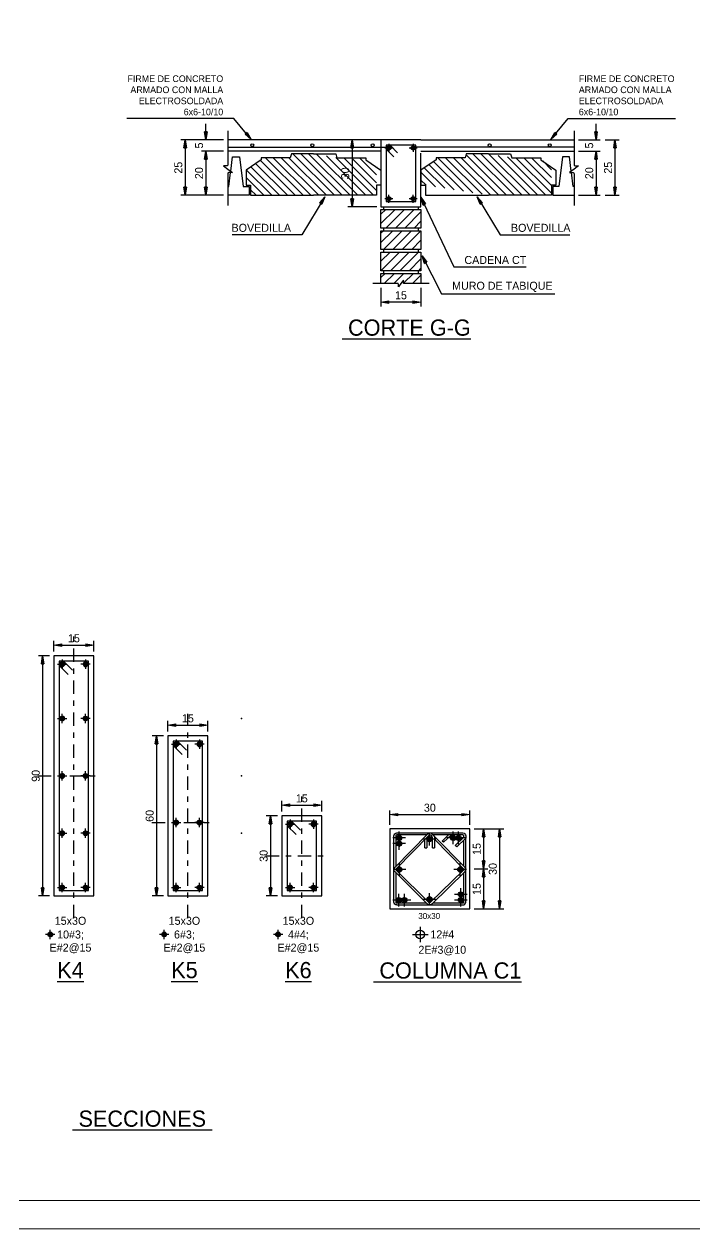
# Model space of a CAD drawing. Header units: millimetres. Extents: x -25 to 297, y -2 to 43.
# Drawn here: x 244.49 to 257.06, y -2.04 to 20.54 of the extents above; entities that cross this region are included whole.
import ezdxf
from ezdxf.enums import TextEntityAlignment as Align

# ---------------------------------------------------------------- set-up
doc = ezdxf.new("R2010")
doc.units = ezdxf.units.MM
doc.linetypes.add('DASHDOT', pattern=[1, 0.5, -0.25, 0, -0.25])
for name, color, linetype in [('6', 7, 'Continuous'), ('ACERO', 5, 'Continuous'), ('C', 11, 'Continuous'), ('EJES', 250, 'DASHDOT'), ('hatch', 250, 'Continuous'), ('TEXT', 5, 'Continuous'), ('TITULO', 242, 'Continuous'), ('TZ', 15, 'Continuous'), ('VIGUETAS', 107, 'Continuous')]:
    doc.layers.add(name, color=color, linetype=linetype)
doc.styles.add('LEROY', font='stylu.ttf')
doc.dimstyles.new('LEROY_CONC', dxfattribs={"dimtxt": 0.15, "dimasz": 0.15, "dimexe": 0.08, "dimexo": 0.08, "dimgap": 0.05, "dimtad": 1, "dimdec": 0, "dimlfac": 20, "dimzin": 0, "dimdsep": 46, "dimtxsty": 'LEROY', "dimblk1": 'FLECHA', "dimblk2": 'FLECHA', "dimsah": 1, "dimcen": 0.2, "dimclrd": 256, "dimclre": 256, "dimclrt": 5, "dimadec": 0, "dimazin": 0, "dimtfac": 0.5, "dimtdec": 0, "dimtix": 1, "dimtofl": 0, "dimtmove": 0, "dimatfit": 3, "dimldrblk": 'FLECHA', "dimfxl": 1, "dimtolj": 1, "dimtzin": 0, "dimarcsym": 0})
pattern_1 = [(135, (500.66779, -53.87947), (0.07336233, 0.07336233), [])]

# ---------------------------------------------------------------- blocks, each defined once
blk = doc.blocks.new('Var_1')
at = {"layer": 'TZ'}
h = blk.add_hatch(dxfattribs=at)
h.set_pattern_fill('ANSI31', color=250, scale=0.01, style=0)
h.set_pattern_definition([(45, (-118.599832, -46.150385), (-0.02245064, 0.02245064), [])])
edge = h.paths.add_edge_path()
edge.add_arc((0, 0), 0.125, 0, 360)
at = {"layer": 'TZ', "color": 250}
for p, q in [((-0.25, 0), (0.25, 0)), ((0, 0.25), (0, -0.25))]:
    blk.add_line(p, q, dxfattribs=at)
at = {"layer": 'TZ', "color": 5}
blk.add_circle((0, 0), 0.125, dxfattribs=at)
blk = doc.blocks.new('FLECHA')
at = {"linetype": 'Continuous'}
blk.add_hatch(color=5, dxfattribs=at).paths.add_polyline_path([(0, 0), (-1, 0.16), (-1, -0.16)])
at = {"color": 5, "linetype": 'Continuous'}
blk.add_line((-1, 0.16), (-1, -0.16), dxfattribs=at)
blk.add_lwpolyline([(-1, 0.16), (0, 0), (-1, -0.16)], dxfattribs=at)
blk = doc.blocks.new('*D334')
at = {"layer": 'C', "lineweight": -2, "transparency": 16777216}
for p, q in [((251.177, 15.6), (251.177, 15.252)), ((251.927, 15.6), (251.927, 15.252)), ((251.777, 15.332), (251.327, 15.332))]:
    blk.add_line(p, q, dxfattribs=at)
at = {"layer": 'Defpoints', "color": 0, "transparency": 16777216}
for p in [(251.177, 15.68), (251.927, 15.68), (251.177, 15.332)]:
    blk.add_point(p, dxfattribs=at)
at = {"layer": 'C', "lineweight": -2, "transparency": 16777216, "xscale": 0.15, "yscale": 0.15, "zscale": 0.15, "rotation": 180}
blk.add_blockref('FLECHA', (251.177, 15.332), dxfattribs=at)
at = {"layer": 'C', "lineweight": -2, "transparency": 16777216, "xscale": 0.15, "yscale": 0.15, "zscale": 0.15}
blk.add_blockref('FLECHA', (251.927, 15.332), dxfattribs=at)
at = {"layer": 'C', "color": 5, "transparency": 16777216, "insert": (251.552, 15.46), "char_height": 0.15, "attachment_point": 5, "style": 'LEROY'}
blk.add_mtext('\\A1;15', dxfattribs=at)
blk = doc.blocks.new('*D335')
at = {"layer": 'C', "lineweight": -2, "transparency": 16777216}
for p, q in [((247.816, 18.371), (247.428, 18.371)), ((247.508, 18.221), (247.508, 17.484)), ((247.816, 17.334), (247.428, 17.334))]:
    blk.add_line(p, q, dxfattribs=at)
at = {"layer": 'Defpoints', "color": 0, "transparency": 16777216}
for p in [(247.896, 18.371), (247.508, 17.334), (247.896, 17.334)]:
    blk.add_point(p, dxfattribs=at)
at = {"layer": 'C', "lineweight": -2, "transparency": 16777216, "xscale": 0.15, "yscale": 0.15, "zscale": 0.15}
for p, rotation in [((247.508, 18.371), 90), ((247.508, 17.334), 270)]:
    blk.add_blockref('FLECHA', p, dxfattribs=dict(at, rotation=rotation))
at = {"layer": 'C', "color": 5, "transparency": 16777216, "insert": (247.379, 17.852), "char_height": 0.15, "attachment_point": 5, "rotation": 90, "style": 'LEROY'}
blk.add_mtext('\\A1;25', dxfattribs=at)
blk = doc.blocks.new('*D336')
at = {"layer": 'C', "lineweight": -2, "transparency": 16777216}
for p, q in [((247.896, 18.521), (247.896, 18.671)), ((248.228, 18.371), (247.816, 18.371)), ((248.228, 18.164), (247.816, 18.164)), ((247.896, 18.014), (247.896, 17.864))]:
    blk.add_line(p, q, dxfattribs=at)
at = {"layer": 'Defpoints', "color": 0, "transparency": 16777216}
for p in [(248.308, 18.371), (247.896, 18.164), (248.308, 18.164)]:
    blk.add_point(p, dxfattribs=at)
at = {"layer": 'C', "lineweight": -2, "transparency": 16777216, "xscale": 0.15, "yscale": 0.15, "zscale": 0.15}
for p, rotation in [((247.896, 18.371), 270), ((247.896, 18.164), 90)]:
    blk.add_blockref('FLECHA', p, dxfattribs=dict(at, rotation=rotation))
at = {"layer": 'C', "color": 5, "transparency": 16777216, "insert": (247.768, 18.267), "char_height": 0.15, "attachment_point": 5, "rotation": 90, "style": 'LEROY'}
blk.add_mtext('\\A1;5', dxfattribs=at)
blk = doc.blocks.new('*D337')
at = {"layer": 'C', "lineweight": -2, "transparency": 16777216}
for p, q in [((248.228, 18.164), (247.816, 18.164)), ((247.896, 18.014), (247.896, 17.484)), ((248.228, 17.334), (247.816, 17.334))]:
    blk.add_line(p, q, dxfattribs=at)
at = {"layer": 'Defpoints', "color": 0, "transparency": 16777216}
for p in [(248.308, 18.164), (247.896, 17.334), (248.308, 17.334)]:
    blk.add_point(p, dxfattribs=at)
at = {"layer": 'C', "lineweight": -2, "transparency": 16777216, "xscale": 0.15, "yscale": 0.15, "zscale": 0.15}
for p, rotation in [((247.896, 18.164), 90), ((247.896, 17.334), 270)]:
    blk.add_blockref('FLECHA', p, dxfattribs=dict(at, rotation=rotation))
at = {"layer": 'C', "color": 5, "transparency": 16777216, "insert": (247.768, 17.749), "char_height": 0.15, "attachment_point": 5, "rotation": 90, "style": 'LEROY'}
blk.add_mtext('\\A1;20', dxfattribs=at)
blk = doc.blocks.new('*D338')
at = {"layer": 'C', "lineweight": -2, "transparency": 16777216}
for p, q in [((255.381, 18.371), (255.643, 18.371)), ((255.563, 18.221), (255.563, 17.484)), ((255.381, 17.334), (255.643, 17.334))]:
    blk.add_line(p, q, dxfattribs=at)
at = {"layer": 'Defpoints', "color": 0, "transparency": 16777216}
for p in [(255.301, 18.371), (255.301, 17.334), (255.563, 17.334)]:
    blk.add_point(p, dxfattribs=at)
at = {"layer": 'C', "lineweight": -2, "transparency": 16777216, "xscale": 0.15, "yscale": 0.15, "zscale": 0.15}
for p, rotation in [((255.563, 18.371), 90), ((255.563, 17.334), 270)]:
    blk.add_blockref('FLECHA', p, dxfattribs=dict(at, rotation=rotation))
at = {"layer": 'C', "color": 5, "transparency": 16777216, "insert": (255.434, 17.852), "char_height": 0.15, "attachment_point": 5, "rotation": 90, "style": 'LEROY'}
blk.add_mtext('\\A1;25', dxfattribs=at)
blk = doc.blocks.new('*D339')
at = {"layer": 'C', "lineweight": -2, "transparency": 16777216}
for p, q in [((255.208, 18.521), (255.208, 18.671)), ((254.876, 18.371), (255.288, 18.371)), ((254.876, 18.164), (255.288, 18.164)), ((255.208, 18.014), (255.208, 17.864))]:
    blk.add_line(p, q, dxfattribs=at)
at = {"layer": 'Defpoints', "color": 0, "transparency": 16777216}
for p in [(254.796, 18.371), (254.796, 18.164), (255.208, 18.164)]:
    blk.add_point(p, dxfattribs=at)
at = {"layer": 'C', "lineweight": -2, "transparency": 16777216, "xscale": 0.15, "yscale": 0.15, "zscale": 0.15}
for p, rotation in [((255.208, 18.371), 270), ((255.208, 18.164), 90)]:
    blk.add_blockref('FLECHA', p, dxfattribs=dict(at, rotation=rotation))
at = {"layer": 'C', "color": 5, "transparency": 16777216, "insert": (255.08, 18.267), "char_height": 0.15, "attachment_point": 5, "rotation": 90, "style": 'LEROY'}
blk.add_mtext('\\A1;5', dxfattribs=at)
blk = doc.blocks.new('*D340')
at = {"layer": 'C', "lineweight": -2, "transparency": 16777216}
for p, q in [((254.876, 18.164), (255.288, 18.164)), ((255.208, 18.014), (255.208, 17.484)), ((254.876, 17.334), (255.288, 17.334))]:
    blk.add_line(p, q, dxfattribs=at)
at = {"layer": 'Defpoints', "color": 0, "transparency": 16777216}
for p in [(254.796, 18.164), (254.796, 17.334), (255.208, 17.334)]:
    blk.add_point(p, dxfattribs=at)
at = {"layer": 'C', "lineweight": -2, "transparency": 16777216, "xscale": 0.15, "yscale": 0.15, "zscale": 0.15}
for p, rotation in [((255.208, 18.164), 90), ((255.208, 17.334), 270)]:
    blk.add_blockref('FLECHA', p, dxfattribs=dict(at, rotation=rotation))
at = {"layer": 'C', "color": 5, "transparency": 16777216, "insert": (255.081, 17.749), "char_height": 0.15, "attachment_point": 5, "rotation": 90, "style": 'LEROY'}
blk.add_mtext('\\A1;20', dxfattribs=at)
blk = doc.blocks.new('*D341')
at = {"layer": 'C', "lineweight": -2, "transparency": 16777216}
for p, q in [((250.967, 18.371), (250.555, 18.371)), ((250.635, 18.221), (250.635, 17.271)), ((251.097, 17.121), (250.555, 17.121))]:
    blk.add_line(p, q, dxfattribs=at)
at = {"layer": 'Defpoints', "color": 0, "transparency": 16777216}
for p in [(251.047, 18.371), (250.635, 17.121), (251.177, 17.121)]:
    blk.add_point(p, dxfattribs=at)
at = {"layer": 'C', "lineweight": -2, "transparency": 16777216, "xscale": 0.15, "yscale": 0.15, "zscale": 0.15}
for p, rotation in [((250.635, 18.371), 90), ((250.635, 17.121), 270)]:
    blk.add_blockref('FLECHA', p, dxfattribs=dict(at, rotation=rotation))
at = {"layer": 'C', "color": 5, "transparency": 16777216, "insert": (250.507, 17.746), "char_height": 0.15, "attachment_point": 5, "rotation": 90, "style": 'LEROY'}
blk.add_mtext('\\A1;30', dxfattribs=at)
blk = doc.blocks.new('*D425')
at = {"layer": 'C', "lineweight": -2, "transparency": 16777216}
for p, q in [((245.047, 8.784), (245.047, 8.983)), ((245.197, 8.903), (245.647, 8.903)), ((245.797, 8.784), (245.797, 8.983))]:
    blk.add_line(p, q, dxfattribs=at)
at = {"layer": 'Defpoints', "color": 0, "transparency": 16777216}
for p in [(245.797, 8.903), (245.047, 8.704), (245.797, 8.704)]:
    blk.add_point(p, dxfattribs=at)
at = {"layer": 'C', "lineweight": -2, "transparency": 16777216, "xscale": 0.15, "yscale": 0.15, "zscale": 0.15, "rotation": 180}
blk.add_blockref('FLECHA', (245.047, 8.903), dxfattribs=at)
at = {"layer": 'C', "lineweight": -2, "transparency": 16777216, "xscale": 0.15, "yscale": 0.15, "zscale": 0.15}
blk.add_blockref('FLECHA', (245.797, 8.903), dxfattribs=at)
at = {"layer": 'C', "color": 5, "transparency": 16777216, "insert": (245.422, 9.031), "char_height": 0.15, "attachment_point": 5, "style": 'LEROY'}
blk.add_mtext('\\A1;15', dxfattribs=at)
blk = doc.blocks.new('*D426')
at = {"layer": 'C', "lineweight": -2, "transparency": 16777216}
for p, q in [((244.967, 8.704), (244.755, 8.704)), ((244.835, 8.554), (244.835, 4.354)), ((244.967, 4.204), (244.755, 4.204))]:
    blk.add_line(p, q, dxfattribs=at)
at = {"layer": 'Defpoints', "color": 0, "transparency": 16777216}
for p in [(245.047, 8.704), (244.835, 4.204), (245.047, 4.204)]:
    blk.add_point(p, dxfattribs=at)
at = {"layer": 'C', "lineweight": -2, "transparency": 16777216, "xscale": 0.15, "yscale": 0.15, "zscale": 0.15}
for p, rotation in [((244.835, 8.704), 90), ((244.835, 4.204), 270)]:
    blk.add_blockref('FLECHA', p, dxfattribs=dict(at, rotation=rotation))
at = {"layer": 'C', "color": 5, "transparency": 16777216, "insert": (244.707, 6.454), "char_height": 0.15, "attachment_point": 5, "rotation": 90, "style": 'LEROY'}
blk.add_mtext('\\A1;90', dxfattribs=at)
blk = doc.blocks.new('*D427')
at = {"layer": 'C', "lineweight": -2, "transparency": 16777216}
for p, q in [((247.182, 7.284), (247.182, 7.483)), ((247.932, 7.284), (247.932, 7.483)), ((247.332, 7.403), (247.782, 7.403))]:
    blk.add_line(p, q, dxfattribs=at)
at = {"layer": 'Defpoints', "color": 0, "transparency": 16777216}
for p in [(247.932, 7.403), (247.182, 7.204), (247.932, 7.204)]:
    blk.add_point(p, dxfattribs=at)
at = {"layer": 'C', "lineweight": -2, "transparency": 16777216, "xscale": 0.15, "yscale": 0.15, "zscale": 0.15, "rotation": 180}
blk.add_blockref('FLECHA', (247.182, 7.403), dxfattribs=at)
at = {"layer": 'C', "lineweight": -2, "transparency": 16777216, "xscale": 0.15, "yscale": 0.15, "zscale": 0.15}
blk.add_blockref('FLECHA', (247.932, 7.403), dxfattribs=at)
at = {"layer": 'C', "color": 5, "transparency": 16777216, "insert": (247.557, 7.531), "char_height": 0.15, "attachment_point": 5, "style": 'LEROY'}
blk.add_mtext('\\A1;15', dxfattribs=at)
blk = doc.blocks.new('*D428')
at = {"layer": 'C', "lineweight": -2, "transparency": 16777216}
for p, q in [((247.102, 7.204), (246.89, 7.204)), ((246.97, 7.054), (246.97, 4.354)), ((247.102, 4.204), (246.89, 4.204))]:
    blk.add_line(p, q, dxfattribs=at)
at = {"layer": 'Defpoints', "color": 0, "transparency": 16777216}
for p in [(247.182, 7.204), (246.97, 4.204), (247.182, 4.204)]:
    blk.add_point(p, dxfattribs=at)
at = {"layer": 'C', "lineweight": -2, "transparency": 16777216, "xscale": 0.15, "yscale": 0.15, "zscale": 0.15}
for p, rotation in [((246.97, 7.204), 90), ((246.97, 4.204), 270)]:
    blk.add_blockref('FLECHA', p, dxfattribs=dict(at, rotation=rotation))
at = {"layer": 'C', "color": 5, "transparency": 16777216, "insert": (246.842, 5.704), "char_height": 0.15, "attachment_point": 5, "rotation": 90, "style": 'LEROY'}
blk.add_mtext('\\A1;60', dxfattribs=at)
blk = doc.blocks.new('*D429')
at = {"layer": 'C', "lineweight": -2, "transparency": 16777216}
for p, q in [((249.318, 5.784), (249.318, 5.983)), ((249.468, 5.903), (249.918, 5.903)), ((250.068, 5.784), (250.068, 5.983))]:
    blk.add_line(p, q, dxfattribs=at)
at = {"layer": 'Defpoints', "color": 0, "transparency": 16777216}
for p in [(250.068, 5.903), (249.318, 5.704), (250.068, 5.704)]:
    blk.add_point(p, dxfattribs=at)
at = {"layer": 'C', "lineweight": -2, "transparency": 16777216, "xscale": 0.15, "yscale": 0.15, "zscale": 0.15, "rotation": 180}
blk.add_blockref('FLECHA', (249.318, 5.903), dxfattribs=at)
at = {"layer": 'C', "lineweight": -2, "transparency": 16777216, "xscale": 0.15, "yscale": 0.15, "zscale": 0.15}
blk.add_blockref('FLECHA', (250.068, 5.903), dxfattribs=at)
at = {"layer": 'C', "color": 5, "transparency": 16777216, "insert": (249.693, 6.031), "char_height": 0.15, "attachment_point": 5, "style": 'LEROY'}
blk.add_mtext('\\A1;15', dxfattribs=at)
blk = doc.blocks.new('*D430')
at = {"layer": 'C', "lineweight": -2, "transparency": 16777216}
for p, q in [((249.238, 5.704), (249.026, 5.704)), ((249.106, 5.554), (249.106, 4.354)), ((249.238, 4.204), (249.026, 4.204))]:
    blk.add_line(p, q, dxfattribs=at)
at = {"layer": 'Defpoints', "color": 0, "transparency": 16777216}
for p in [(249.318, 5.704), (249.106, 4.204), (249.318, 4.204)]:
    blk.add_point(p, dxfattribs=at)
at = {"layer": 'C', "lineweight": -2, "transparency": 16777216, "xscale": 0.15, "yscale": 0.15, "zscale": 0.15}
for p, rotation in [((249.106, 5.704), 90), ((249.106, 4.204), 270)]:
    blk.add_blockref('FLECHA', p, dxfattribs=dict(at, rotation=rotation))
at = {"layer": 'C', "color": 5, "transparency": 16777216, "insert": (248.978, 4.954), "char_height": 0.15, "attachment_point": 5, "rotation": 90, "style": 'LEROY'}
blk.add_mtext('\\A1;30', dxfattribs=at)
blk = doc.blocks.new('*D575')
at = {"layer": 'C', "lineweight": -2, "transparency": 16777216}
for p, q in [((251.343, 5.539), (251.343, 5.807)), ((251.493, 5.727), (252.693, 5.727)), ((252.843, 5.539), (252.843, 5.807))]:
    blk.add_line(p, q, dxfattribs=at)
at = {"layer": 'Defpoints', "color": 0, "transparency": 16777216}
for p in [(252.843, 5.727), (251.343, 5.459), (252.843, 5.459)]:
    blk.add_point(p, dxfattribs=at)
at = {"layer": 'C', "lineweight": -2, "transparency": 16777216, "xscale": 0.15, "yscale": 0.15, "zscale": 0.15, "rotation": 180}
blk.add_blockref('FLECHA', (251.343, 5.727), dxfattribs=at)
at = {"layer": 'C', "lineweight": -2, "transparency": 16777216, "xscale": 0.15, "yscale": 0.15, "zscale": 0.15}
blk.add_blockref('FLECHA', (252.843, 5.727), dxfattribs=at)
at = {"layer": 'C', "color": 5, "transparency": 16777216, "insert": (252.093, 5.856), "char_height": 0.15, "attachment_point": 5, "style": 'LEROY'}
blk.add_mtext('\\A1;30', dxfattribs=at)
blk = doc.blocks.new('var8')
at = {"layer": 'TZ'}
h = blk.add_hatch(dxfattribs=at)
h.set_pattern_fill('ANSI31', color=250, scale=0.12501, style=0)
h.set_pattern_definition([(45, (-174.317762, 227.993321), (-0.0110494311, 0.0110494311), [])])
edge = h.paths.add_edge_path()
edge.add_arc((0, 0), 0.0635, 0, 360)
at = {"layer": 'TZ', "color": 250}
for p, q in [((-0.157, 0), (0.157, 0)), ((0, 0.157), (0, -0.157))]:
    blk.add_line(p, q, dxfattribs=at)
at = {"layer": 'TZ', "color": 5}
blk.add_circle((0, 0), 0.0635, dxfattribs=at)
blk = doc.blocks.new('*D578')
at = {"layer": 'C', "lineweight": -2, "transparency": 16777216}
for p, q in [((252.923, 5.459), (253.181, 5.459)), ((253.101, 5.309), (253.101, 4.859)), ((252.923, 4.709), (253.181, 4.709))]:
    blk.add_line(p, q, dxfattribs=at)
at = {"layer": 'Defpoints', "color": 0, "transparency": 16777216}
for p in [(252.843, 5.459), (252.843, 4.709), (253.101, 4.709)]:
    blk.add_point(p, dxfattribs=at)
at = {"layer": 'C', "lineweight": -2, "transparency": 16777216, "xscale": 0.15, "yscale": 0.15, "zscale": 0.15}
for p, rotation in [((253.101, 5.459), 90), ((253.101, 4.709), 270)]:
    blk.add_blockref('FLECHA', p, dxfattribs=dict(at, rotation=rotation))
at = {"layer": 'C', "color": 5, "transparency": 16777216, "insert": (252.973, 5.084), "char_height": 0.15, "attachment_point": 5, "rotation": 90, "style": 'LEROY'}
blk.add_mtext('\\A1;15', dxfattribs=at)
blk = doc.blocks.new('*D576')
at = {"layer": 'C', "lineweight": -2, "transparency": 16777216}
for p, q in [((252.923, 4.709), (253.181, 4.709)), ((253.101, 4.559), (253.101, 4.109)), ((252.923, 3.959), (253.181, 3.959))]:
    blk.add_line(p, q, dxfattribs=at)
at = {"layer": 'Defpoints', "color": 0, "transparency": 16777216}
for p in [(252.843, 4.709), (252.843, 3.959), (253.101, 3.959)]:
    blk.add_point(p, dxfattribs=at)
at = {"layer": 'C', "lineweight": -2, "transparency": 16777216, "xscale": 0.15, "yscale": 0.15, "zscale": 0.15}
for p, rotation in [((253.101, 4.709), 90), ((253.101, 3.959), 270)]:
    blk.add_blockref('FLECHA', p, dxfattribs=dict(at, rotation=rotation))
at = {"layer": 'C', "color": 5, "transparency": 16777216, "insert": (252.973, 4.334), "char_height": 0.15, "attachment_point": 5, "rotation": 90, "style": 'LEROY'}
blk.add_mtext('\\A1;15', dxfattribs=at)
blk = doc.blocks.new('*D577')
at = {"layer": 'C', "lineweight": -2, "transparency": 16777216}
for p, q in [((253.181, 5.459), (253.481, 5.459)), ((253.401, 5.309), (253.401, 4.109)), ((253.181, 3.959), (253.481, 3.959))]:
    blk.add_line(p, q, dxfattribs=at)
at = {"layer": 'Defpoints', "color": 0, "transparency": 16777216}
for p in [(253.101, 5.459), (253.101, 3.959), (253.401, 3.959)]:
    blk.add_point(p, dxfattribs=at)
at = {"layer": 'C', "lineweight": -2, "transparency": 16777216, "xscale": 0.15, "yscale": 0.15, "zscale": 0.15}
for p, rotation in [((253.401, 5.459), 90), ((253.401, 3.959), 270)]:
    blk.add_blockref('FLECHA', p, dxfattribs=dict(at, rotation=rotation))
at = {"layer": 'C', "color": 5, "transparency": 16777216, "insert": (253.273, 4.709), "char_height": 0.15, "attachment_point": 5, "rotation": 90, "style": 'LEROY'}
blk.add_mtext('\\A1;30', dxfattribs=at)

msp = doc.modelspace()

# ---------------------------------------------------------------- hatches: boundary and pattern name
at = {"layer": 'hatch'}
h = msp.add_hatch(dxfattribs=at)
h.set_pattern_fill('ANSI31', color=256, scale=0.83, style=0)
h.set_pattern_definition(pattern_1)
h.paths.add_polyline_path([(249.913, 17.334), (251.095, 17.334), (251.095, 17.864), (250.84, 18.039), (250.348, 18.039), (249.913, 18.112), (249.498, 18.112), (249.477, 18.039), (248.986, 18.039), (248.649, 17.808), (248.649, 17.525), (248.731, 17.525), (248.731, 17.334)])
h = msp.add_hatch(dxfattribs=at)
h.set_pattern_fill('ANSI31', color=256, scale=0.83, style=0)
h.set_pattern_definition(pattern_1)
h.paths.add_polyline_path([(254.374, 17.334), (254.374, 17.864), (254.119, 18.039), (253.627, 18.039), (253.191, 18.112), (252.776, 18.112), (252.756, 18.039), (252.264, 18.039), (251.927, 17.808), (251.927, 17.525), (252.009, 17.525), (253.191, 17.334)])
h = msp.add_hatch(dxfattribs=at)
h.set_pattern_fill('ANSI31', color=256, style=0)
h.set_pattern_definition([(45, (251.17717, 15.92131), (-0.088388, 0.088388), [])])
h.paths.add_polyline_path([(251.177, 16.671), (251.927, 16.671), (251.927, 16.321), (251.177, 16.321)])
h.paths.add_polyline_path([(251.177, 16.271), (251.927, 16.271), (251.927, 15.921), (251.177, 15.921)])
h.paths.add_polyline_path([(251.177, 17.071), (251.927, 17.071), (251.927, 16.721), (251.177, 16.721)])
h = msp.add_hatch(dxfattribs=at)
h.set_pattern_fill('ANSI31', color=256, style=0)
h.set_pattern_definition([(45, (251.17717, 15.61746), (-0.088388, 0.088388), [])])
h.paths.add_polyline_path([(251.927, 15.871), (251.799, 15.871), (251.799, 15.68), (251.927, 15.68)])
h.paths.add_polyline_path([(251.799, 15.871), (251.552, 15.871), (251.552, 15.68), (251.599, 15.742), (251.599, 15.694, 0.414214), (251.613, 15.68), (251.799, 15.68)])
h.paths.add_polyline_path([(251.552, 15.871), (251.306, 15.871), (251.306, 15.68), (251.491, 15.68, -0.414214), (251.506, 15.665), (251.506, 15.617), (251.552, 15.68)])
h.paths.add_polyline_path([(251.306, 15.871), (251.177, 15.871), (251.177, 15.68), (251.306, 15.68)])

# ---------------------------------------------------------------- linework, layer by layer
at = {"layer": '6', "lineweight": 0}
for points in [[(233.253, 41.001), (297.273, 41.001), (297.273, -2.036), (233.253, -2.036)], [(233.785, 40.469), (296.741, 40.469), (296.741, -1.504), (233.785, -1.504)]]:
    msp.add_lwpolyline(points, close=True, dxfattribs=at)
at = {"layer": 'ACERO', "color": 3}
for p, q in [((252.44, 5.347), (252.321, 5.233)), ((252.349, 5.209), (252.321, 5.233)), ((252.497, 5.347), (252.349, 5.209)), ((251.997, 5.103), (252.034, 5.103)), ((252.14, 5.103), (252.177, 5.103))]:
    msp.add_line(p, q, dxfattribs=at)
at = {"layer": 'ACERO', "color": 250}
for p, q in [((251.913, 3.625), (251.913, 3.335)), ((251.768, 3.48), (252.059, 3.48))]:
    msp.add_line(p, q, dxfattribs=at)
at = {"layer": 'ACERO', "color": 3}
for points in [[(251.475, 4.034, -0.414214), (251.418, 4.09), (251.418, 5.328, -0.414214), (251.475, 5.384), (252.712, 5.384, -0.414214), (252.768, 5.328), (252.768, 5.294, -0.182928), (252.764, 5.282), (252.597, 5.125), (252.569, 5.15), (252.726, 5.296, 0.182904), (252.731, 5.309), (252.731, 5.328, 0.414214), (252.712, 5.347), (252.154, 5.347)], [(252.127, 4.051, -0.414214), (252.048, 4.051), (251.435, 4.659, -0.414214), (251.435, 4.738), (252.053, 5.368, -0.414214), (252.133, 5.368), (252.166, 5.334, -0.198912), (252.177, 5.308), (252.177, 5.103)], [(252.032, 5.347), (251.475, 5.347, 0.414214), (251.456, 5.328), (251.456, 4.759)], [(252.14, 5.103), (252.14, 5.297, 0.233891), (252.125, 5.327), (252.107, 5.341, 0.414214), (252.08, 5.341), (251.461, 4.712, 0.414214), (251.461, 4.685), (252.074, 4.078, 0.414214), (252.101, 4.078)], [(251.475, 4.034), (252.712, 4.034, 0.414214), (252.768, 4.09), (252.768, 5.308)], [(252.101, 4.078), (252.725, 4.686, 0.414214), (252.725, 4.713), (252.177, 5.27)], [(252.127, 4.051), (252.752, 4.66, 0.414214), (252.752, 4.739), (252.169, 5.331)], [(251.456, 4.639), (251.456, 4.09, 0.414214), (251.475, 4.072)], [(252.148, 4.072), (252.712, 4.072, 0.414214), (252.731, 4.09), (252.731, 4.64)]]:
    msp.add_lwpolyline(points, format="xyb", dxfattribs=at)
for points in [[(251.997, 5.103), (251.997, 5.258)], [(252.034, 5.295), (252.034, 5.103)], [(252.731, 4.76), (252.731, 5.251)], [(251.475, 4.072), (252.027, 4.072)]]:
    msp.add_lwpolyline(points, dxfattribs=at)
at = {"layer": 'ACERO'}
msp.add_circle((251.913, 3.48), 0.08, dxfattribs=at)
at = {"layer": 'EJES', "ltscale": 0.5}
for p, q in [((245.421, 3.79), (245.421, 9.117)), ((247.556, 3.79), (247.556, 7.617)), ((244.747, 6.454), (245.947, 6.454)), ((249.692, 3.79), (249.692, 6.117)), ((246.882, 5.579), (248.082, 5.579)), ((249.018, 4.954), (250.218, 4.954))]:
    msp.add_line(p, q, dxfattribs=at)
at = {"layer": 'TZ', "color": 15}
for p, q in [((251.177, 18.371), (248.308, 18.371)), ((251.927, 18.371), (254.796, 18.371)), ((251.177, 18.164), (248.308, 18.164)), ((251.927, 18.164), (254.796, 18.164)), ((251.927, 17.121), (251.927, 18.121))]:
    msp.add_line(p, q, dxfattribs=at)
at = {"layer": 'TZ', "color": 3}
for p, q in [((248.308, 18.235), (251.149, 18.235)), ((250.239, 18.235), (251.259, 18.235)), ((251.418, 18.058), (251.276, 18.199)), ((251.488, 18.129), (251.346, 18.271)), ((252.866, 18.235), (251.845, 18.235)), ((254.796, 18.235), (251.956, 18.235)), ((245.397, 8.436), (245.229, 8.604)), ((245.314, 8.353), (245.147, 8.52)), ((247.449, 6.853), (247.282, 7.02)), ((247.532, 6.936), (247.364, 7.104)), ((249.585, 5.353), (249.418, 5.52)), ((249.668, 5.436), (249.5, 5.604))]:
    msp.add_line(p, q, dxfattribs=at)
at = {"layer": 'TZ'}
for p, q in [((251.227, 17.121), (251.227, 17.071)), ((251.877, 17.121), (251.877, 17.071)), ((251.227, 16.721), (251.227, 16.671)), ((251.877, 16.721), (251.877, 16.671)), ((251.227, 16.321), (251.227, 16.271)), ((251.877, 16.321), (251.877, 16.271)), ((251.227, 15.921), (251.227, 15.871)), ((251.877, 15.921), (251.877, 15.871))]:
    msp.add_line(p, q, dxfattribs=at)
at = {"layer": 'TZ', "linetype": 'Continuous'}
for points in [[(248.308, 18.542), (248.308, 17.907, -0.414214), (248.289, 17.887), (248.223, 17.887), (248.308, 17.823), (248.394, 17.759), (248.328, 17.759, 0.414214), (248.308, 17.739), (248.308, 17.142)], [(254.796, 18.542), (254.796, 17.907, 0.414214), (254.816, 17.887), (254.882, 17.887), (254.796, 17.823), (254.71, 17.759), (254.776, 17.759, -0.414214), (254.796, 17.739), (254.796, 17.142)], [(252.077, 15.68), (251.613, 15.68, -0.414214), (251.599, 15.694), (251.599, 15.742), (251.552, 15.68), (251.506, 15.617), (251.506, 15.665, 0.414214), (251.491, 15.68), (251.027, 15.68)]]:
    msp.add_lwpolyline(points, format="xyb", dxfattribs=at)
at = {"layer": 'TZ'}
for points in [[(251.927, 18.371), (251.177, 18.371), (251.177, 17.121), (251.927, 17.121)], [(249.913, 18.112), (249.498, 18.112), (249.477, 18.039), (248.93, 18.039), (248.93, 18.001), (248.649, 17.808), (248.649, 17.525), (248.731, 17.525), (248.731, 17.334), (249.913, 17.334)], [(249.913, 18.112), (250.328, 18.112), (250.348, 18.039), (250.895, 18.039), (250.895, 18.001), (251.177, 17.808), (251.177, 17.525), (251.095, 17.525), (251.095, 17.334), (249.913, 17.334)], [(253.191, 18.112), (252.776, 18.112), (252.756, 18.039), (252.209, 18.039), (252.209, 18.001), (251.927, 17.808), (251.927, 17.525), (252.009, 17.525), (252.009, 17.334), (253.191, 17.334)], [(253.191, 18.112), (253.606, 18.112), (253.627, 18.039), (254.174, 18.039), (254.174, 18.001), (254.456, 17.808), (254.456, 17.525), (254.374, 17.525), (254.374, 17.334), (253.191, 17.334)], [(251.177, 15.68), (251.177, 15.871), (251.927, 15.871), (251.927, 15.68)]]:
    msp.add_lwpolyline(points, dxfattribs=at)
at = {"layer": 'TZ', "color": 3}
for points in [[(251.828, 18.271), (251.276, 18.271), (251.276, 17.221), (251.828, 17.221)], [(245.147, 4.304), (245.697, 4.304), (245.697, 8.604), (245.147, 8.604)], [(247.282, 4.304), (247.832, 4.304), (247.832, 7.104), (247.282, 7.104)], [(249.418, 4.304), (249.968, 4.304), (249.968, 5.604), (249.418, 5.604)]]:
    msp.add_lwpolyline(points, close=True, dxfattribs=at)
at = {"layer": 'TZ', "color": 15}
for points in [[(248.36, 17.784), (248.393, 18.054), (248.526, 18.054), (248.595, 17.501), (248.706, 17.501), (248.706, 17.334), (248.308, 17.334)], [(254.744, 17.784), (254.712, 18.054), (254.578, 18.054), (254.509, 17.501), (254.398, 17.501), (254.398, 17.334), (254.796, 17.334)], [(248.308, 17.501), (248.326, 17.501), (248.357, 17.759)], [(254.796, 17.501), (254.778, 17.501), (254.747, 17.759)]]:
    msp.add_lwpolyline(points, dxfattribs=at)
at = {"layer": 'TZ'}
for points in [[(251.177, 17.071), (251.927, 17.071), (251.927, 16.721), (251.177, 16.721)], [(251.177, 16.671), (251.927, 16.671), (251.927, 16.321), (251.177, 16.321)], [(251.177, 16.271), (251.927, 16.271), (251.927, 15.921), (251.177, 15.921)], [(245.047, 4.204), (245.797, 4.204), (245.797, 8.704), (245.047, 8.704)], [(247.182, 4.204), (247.932, 4.204), (247.932, 7.204), (247.182, 7.204)], [(249.318, 4.204), (250.068, 4.204), (250.068, 5.704), (249.318, 5.704)], [(251.343, 3.959), (252.843, 3.959), (252.843, 5.459), (251.343, 5.459)]]:
    msp.add_lwpolyline(points, close=True, dxfattribs=at)
at = {"layer": 'TZ', "color": 5}
for centre in [(248.763, 18.272), (249.89, 18.272), (251.022, 18.272), (253.214, 18.272), (254.341, 18.272)]:
    msp.add_circle(centre, 0.0278, dxfattribs=at)
at = {"layer": 'VIGUETAS'}
for p in [(248.564, 7.529), (248.564, 6.454), (248.564, 5.379)]:
    msp.add_point(p, dxfattribs=at)

# ---------------------------------------------------------------- block references
at = {"layer": 'TZ'}
for p, xscale, yscale, zscale in [((251.325, 18.222), 0.2975000000000136, 0.2975000000000136, 0.2975000000000136), ((251.78, 18.222), 0.2975000000000136, 0.2975000000000136, 0.2975000000000136), ((245.204, 8.546), 0.3499999999999091, 0.3499999999999091, 0.3499999999999091), ((245.64, 8.546), -0.3499999999999091, 0.3500000000000227, 0.35), ((247.339, 7.046), 0.3499999999999091, 0.3499999999999091, 0.3499999999999091), ((247.775, 7.046), -0.3499999999999091, 0.3500000000000227, 0.35), ((249.475, 5.546), 0.3499999999999091, 0.3499999999999091, 0.3499999999999091), ((249.911, 5.546), -0.3499999999999091, 0.3500000000000227, 0.35)]:
    msp.add_blockref('Var_1', p, dxfattribs=dict(at, xscale=xscale, yscale=yscale, zscale=zscale))
at = {"layer": 'TZ', "rotation": 180}
for name, p, xscale, yscale, zscale in [('Var_1', (251.325, 17.27), 0.2975000000000136, 0.2975000000000136, 0.2975000000000136), ('Var_1', (251.78, 17.27), 0.2975000000000136, 0.2975000000000136, 0.2975000000000136), ('Var_1', (245.204, 7.529), -0.3499999999999091, 0.3500000000000227, 0.35), ('Var_1', (245.64, 7.529), 0.3499999999999091, 0.3499999999999091, 0.3499999999999091), ('Var_1', (245.204, 6.454), -0.3499999999999091, 0.3500000000000227, 0.35), ('Var_1', (245.64, 6.454), 0.3499999999999091, 0.3499999999999091, 0.3499999999999091), ('Var_1', (247.339, 5.579), -0.3499999999999091, 0.3500000000000227, 0.35), ('Var_1', (247.775, 5.579), 0.3499999999999091, 0.3499999999999091, 0.3499999999999091), ('Var_1', (245.204, 5.379), -0.3499999999999091, 0.3500000000000227, 0.35), ('Var_1', (245.64, 5.379), 0.3499999999999091, 0.3499999999999091, 0.3499999999999091), ('var8', (251.519, 5.291), 0.7499397480785319, 0.7499397480785319, 0.7499397480785319), ('var8', (251.519, 5.185), 0.7499397480785319, 0.7499397480785319, 0.7499397480785319), ('var8', (252.087, 5.269), 0.7499397480785319, 0.7499397480785319, 0.7499397480785319), ('var8', (252.528, 5.291), 0.7499397480785319, 0.7499397480785319, 0.7499397480785319), ('var8', (252.632, 5.291), 0.7499397480785319, 0.7499397480785319, 0.7499397480785319), ('var8', (251.524, 4.699), 0.7499397480785319, 0.7499397480785319, 0.7499397480785319), ('var8', (252.662, 4.699), 0.7499397480785319, 0.7499397480785319, 0.7499397480785319), ('Var_1', (245.204, 4.362), -0.3499999999999091, 0.3500000000000227, 0.35), ('Var_1', (245.64, 4.362), 0.3499999999999091, 0.3499999999999091, 0.3499999999999091), ('Var_1', (247.339, 4.362), -0.3499999999999091, 0.3500000000000227, 0.35), ('Var_1', (247.775, 4.362), 0.3499999999999091, 0.3499999999999091, 0.3499999999999091), ('Var_1', (249.475, 4.362), -0.3499999999999091, 0.3500000000000227, 0.35), ('Var_1', (249.911, 4.362), 0.3499999999999091, 0.3499999999999091, 0.3499999999999091), ('var8', (252.673, 4.233), 0.7499397480785319, 0.7499397480785319, 0.7499397480785319), ('var8', (251.514, 4.126), 0.7499397480785319, 0.7499397480785319, 0.7499397480785319), ('var8', (251.617, 4.126), 0.7499397480785319, 0.7499397480785319, 0.7499397480785319), ('var8', (252.087, 4.14), 0.7499397480785319, 0.7499397480785319, 0.7499397480785319), ('var8', (252.673, 4.126), 0.7499397480785319, 0.7499397480785319, 0.7499397480785319), ('Var_1', (244.978, 3.482), 0.3499999999999091, 0.3499999999999091, 0.3499999999999091), ('Var_1', (247.113, 3.482), 0.3499999999999091, 0.3499999999999091, 0.3499999999999091), ('Var_1', (249.249, 3.482), 0.3499999999999091, 0.3499999999999091, 0.3499999999999091)]:
    msp.add_blockref(name, p, dxfattribs=dict(at, xscale=xscale, yscale=yscale, zscale=zscale))

# ---------------------------------------------------------------- texts
at = {"color": 5, "style": 'LEROY'}
for s, height, p in [('30x30', 0.1125, (252.081, 3.828)), ('12#4', 0.15, (252.326, 3.484)), ('2E#3@10', 0.15, (252.326, 3.184))]:
    msp.add_text(s, height=height, dxfattribs=at).set_placement(p, align=Align.MIDDLE)
at = {"color": 242, "style": 'LEROY'}
msp.add_text('%%U COLUMNA C1', height=0.30357, dxfattribs=at).set_placement((252.421, 2.807), align=Align.MIDDLE)
at = {"layer": 'C', "style": 'LEROY'}
for s, insert, char_height, width, attachment_point in [('{\\C5;FIRME DE CONCRETO ARMADO CON MALLA ELECTROSOLDADA 6x6-10/10}', (248.22, 19.207), 0.1245, 2.18663, 6), ('{\\C5;FIRME DE CONCRETO ARMADO CON MALLA ELECTROSOLDADA 6x6-10/10}', (254.885, 19.207), 0.1245, 2.18663, 4), ('{\\C5;BOVEDILLA}', (249.491, 16.724), 0.15, 2.6345, 6), ('{\\C5;BOVEDILLA}', (253.613, 16.724), 0.15, 2.6345, 4), ('{\\C5;CADENA CT}', (252.741, 16.121), 0.15, 2.6345, 4), ('{\\C5;MURO DE TABIQUE}', (252.51, 15.619), 0.15, 2.6345, 4)]:
    msp.add_mtext(s, dxfattribs=dict(at, insert=insert, char_height=char_height, width=width, attachment_point=attachment_point))
at = {"layer": 'TEXT', "style": 'LEROY'}
for s, p in [('15x3O', (245.358, 3.663)), ('15x3O', (247.493, 3.663)), ('15x3O', (249.629, 3.663)), ('10#3;', (245.358, 3.406)), ('6#3;', (247.493, 3.406)), ('4#4;', (249.629, 3.406)), ('E#2@15', (245.358, 3.16)), ('E#2@15', (247.493, 3.16)), ('E#2@15', (249.629, 3.16))]:
    msp.add_text(s, height=0.15, dxfattribs=at).set_placement(p, align=Align.CENTER)
at = {"layer": 'TITULO', "style": 'LEROY'}
for s, p in [('%%U CORTE G-G', (251.653, 14.703)), ('%%UK4', (245.358, 2.662)), ('%%UK5', (247.493, 2.662)), ('%%UK6', (249.629, 2.662)), ('%%U SECCIONES ', (246.703, -0.122))]:
    msp.add_text(s, height=0.3036, dxfattribs=at).set_placement(p, align=Align.CENTER)

# ---------------------------------------------------------------- dimensions: what is measured, and where the dimension line sits
at = {"layer": 'C'}
for base, p1, p2, text, picture, middle in [((247.896, 18.164), (248.308, 18.371), (248.308, 18.164), '5', '*D336', (247.768, 18.267)), ((255.208, 18.164), (254.796, 18.371), (254.796, 18.164), '5', '*D339', (255.08, 18.267)), ((250.635, 17.121), (251.047, 18.371), (251.177, 17.121), '30', '*D341', (250.507, 17.746)), ((247.896, 17.334), (248.308, 18.164), (248.308, 17.334), '20', '*D337', (247.768, 17.749)), ((255.208, 17.334), (254.796, 18.164), (254.796, 17.334), '20', '*D340', (255.081, 17.749))]:
    dim = msp.add_linear_dim(base=base, p1=p1, p2=p2, angle=90, text=text, dimstyle='LEROY_CONC', dxfattribs=at)
    dim.commit()
    dim.dimension.update_dxf_attribs({"geometry": picture, "text_midpoint": middle})
dim = msp.add_linear_dim(base=(247.508, 17.334), p1=(247.896, 18.371), p2=(247.896, 17.334), angle=270, text='25', dimstyle='LEROY_CONC', dxfattribs=at)
dim.commit()
dim.dimension.update_dxf_attribs({"geometry": '*D335', "text_midpoint": (247.508, 17.852), "dimtype": 161})
dim = msp.add_aligned_dim(p1=(255.301, 18.371), p2=(255.301, 17.334), distance=0.262, text='25', dimstyle='LEROY_CONC', dxfattribs=at)
dim.commit()
dim.dimension.update_dxf_attribs({"geometry": '*D338', "text_midpoint": (255.434, 17.852)})
for p1, p2, distance, picture, middle in [((251.927, 15.68), (251.177, 15.68), 0.348, '*D334', (251.552, 15.46)), ((245.047, 8.704), (245.797, 8.704), 0.199, '*D425', (245.422, 9.031)), ((245.047, 8.704), (245.047, 4.204), -0.212, '*D426', (244.707, 6.454)), ((247.182, 7.204), (247.932, 7.204), 0.199, '*D427', (247.557, 7.531)), ((247.182, 7.204), (247.182, 4.204), -0.212, '*D428', (246.842, 5.704)), ((249.318, 5.704), (250.068, 5.704), 0.199, '*D429', (249.693, 6.031)), ((249.318, 5.704), (249.318, 4.204), -0.212, '*D430', (248.978, 4.954))]:
    dim = msp.add_aligned_dim(p1=p1, p2=p2, distance=distance, dimstyle='LEROY_CONC', dxfattribs=at)
    dim.commit()
    dim.dimension.update_dxf_attribs({"geometry": picture, "text_midpoint": middle})
dim = msp.add_linear_dim(base=(252.843, 5.727), p1=(251.343, 5.459), p2=(252.843, 5.459), dimstyle='LEROY_CONC', dxfattribs=at)
dim.commit()
dim.dimension.update_dxf_attribs({"geometry": '*D575', "text_midpoint": (252.093, 5.856)})
for base, p1, p2, picture, middle in [((253.101, 4.709), (252.843, 5.459), (252.843, 4.709), '*D578', (252.973, 5.084)), ((253.401, 3.959), (253.101, 5.459), (253.101, 3.959), '*D577', (253.273, 4.709)), ((253.101, 3.959), (252.843, 4.709), (252.843, 3.959), '*D576', (252.973, 4.334))]:
    dim = msp.add_linear_dim(base=base, p1=p1, p2=p2, angle=90, dimstyle='LEROY_CONC', dxfattribs=at)
    dim.commit()
    dim.dimension.update_dxf_attribs({"geometry": picture, "text_midpoint": middle})

# ---------------------------------------------------------------- leaders
at = {"layer": 'C', "annotation_type": 0, "has_hookline": 1}
for points, hookline_direction, text_width in [([(248.744, 18.378), (248.42, 18.773), (248.27, 18.773)], 1, 1.809), ([(254.36, 18.378), (254.685, 18.773), (254.835, 18.773)], 0, 1.809), ([(250.124, 17.308), (249.691, 16.596), (249.541, 16.596)], 1, 1.106), ([(251.927, 17.298), (252.541, 15.994), (252.691, 15.994)], 0, 1.158), ([(252.981, 17.308), (253.413, 16.596), (253.563, 16.596)], 0, 1.106), ([(251.947, 16.201), (252.31, 15.488), (252.46, 15.488)], 0, 1.925)]:
    msp.add_leader(points, dimstyle='LEROY_CONC', dxfattribs=dict(at, hookline_direction=hookline_direction, text_width=text_width))

doc.saveas('drawing.dxf')
